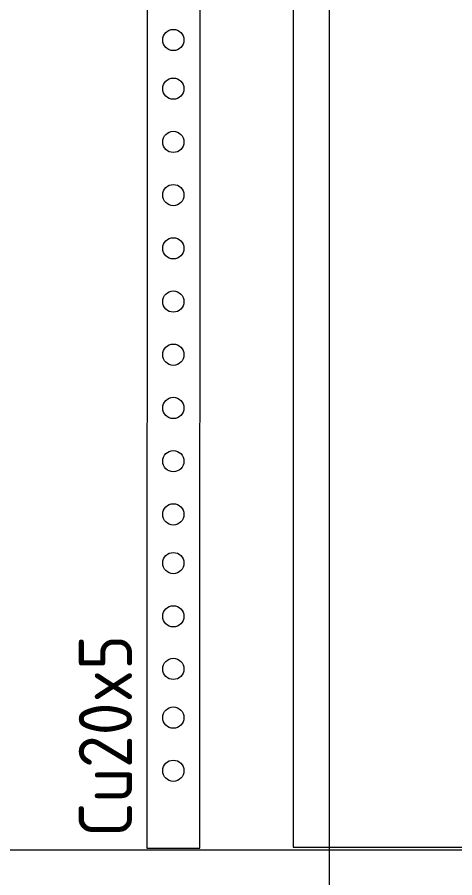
# Model space of a CAD drawing. Header units: millimetres. Extents: x 4962 to 7449, y 754 to 2938.
# Drawn here: x 6490.1 to 6654.5, y 1166 to 1489.5 of the extents above; entities that cross this region are included whole.
import ezdxf

# ---------------------------------------------------------------- set-up
doc = ezdxf.new("R2010")
doc.units = ezdxf.units.MM
for name, color, linetype in [('000-PI-ORMAR', 2, 'Continuous'), ('002-PI-Kabelska kanalica', 150, 'Continuous'), ('004-PI-DIN Šina', 3, 'Continuous')]:
    doc.layers.add(name, color=color, linetype=linetype)
doc.styles.add('PI0', font='isocpeur.ttf', dxfattribs={"width": 0.9})

msp = doc.modelspace()

# ---------------------------------------------------------------- linework, layer by layer
at = {"layer": '000-PI-ORMAR', "color": 18, "linetype": 'ByBlock', "lineweight": 0, "true_color": 0x000000}
msp.add_line((6607.27, 2758.89), (6607.27, 868.89), dxfattribs=at)
at = {"layer": '002-PI-Kabelska kanalica', "color": 0, "linetype": 'ByBlock', "lineweight": 0}
for p, q in [((6593.77, 2604.54), (6593.77, 1177.54)), ((6593.77, 1177.54), (6713.77, 1177.54)), ((5236.27, 1176.59), (7399.27, 1176.59))]:
    msp.add_line(p, q, dxfattribs=at)
at = {"layer": '004-PI-DIN Šina', "color": 0, "linetype": 'ByBlock', "lineweight": 0}
for p, q in [((6539.29, 2604.54), (6538.77, 1177.12)), ((6558.77, 1177.12), (6559.29, 2604.54)), ((6538.77, 1177.12), (6558.77, 1177.12))]:
    msp.add_line(p, q, dxfattribs=at)
at = {"layer": '004-PI-DIN Šina', "color": 0, "linetype": 'ByBlock', "lineweight": 0, "ltscale": 0.01}
for centre in [(6548.77, 1480.89), (6548.77, 1462.6), (6548.77, 1442.6), (6548.77, 1442.6), (6548.77, 1422.6), (6548.77, 1402.6), (6548.77, 1382.6), (6548.77, 1362.6), (6548.77, 1342.6), (6548.77, 1322.6), (6548.77, 1302.6), (6548.77, 1284.3), (6548.77, 1264.3), (6548.77, 1244.54), (6548.77, 1226.24), (6548.77, 1206.24), (6548.77, 1206.24)]:
    msp.add_circle(centre, 4, dxfattribs=at)

# ---------------------------------------------------------------- texts
at = {"color": 0, "style": 'PI0', "width": 0.9}
msp.add_text('Cu20x5', height=20, rotation=90, dxfattribs=at).set_placement((6533.24, 1181.33))

doc.saveas('drawing.dxf')
